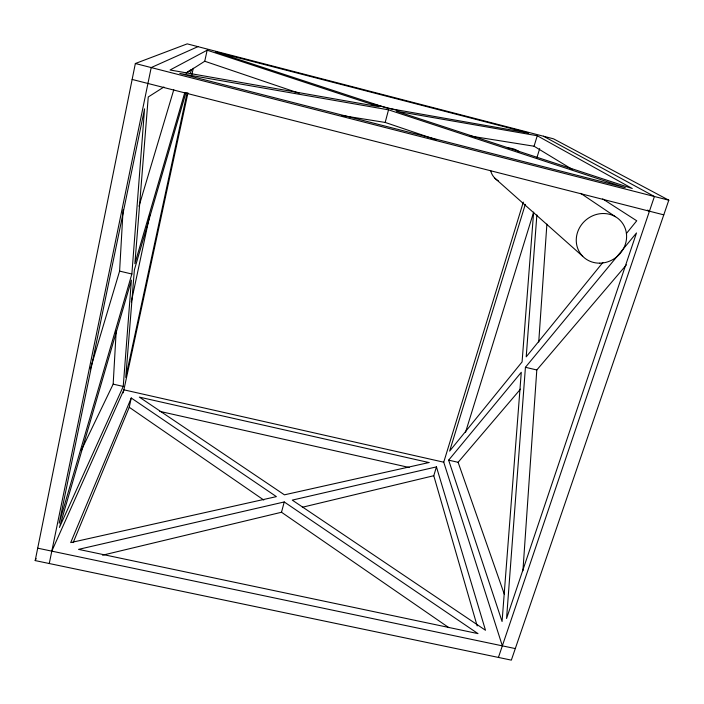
<?xml version="1.0" encoding="UTF-8"?>
<svg xmlns="http://www.w3.org/2000/svg" width="704" height="704" viewBox="0 0 704 704"><rect width="100%" height="100%" fill="white"/><g stroke="black" fill="none" stroke-linecap="round" stroke-linejoin="round"><path stroke-width="1.06" d="M81.286 450.366L113.168 384.146L116.213 330.704M90.402 368.887L119.601 271.11L123.094 209.889M522.922 570.768L536.8 369.978L626.402 264.871M538.736 342.047L546.894 224.11M525.43 367.286L506.563 618.499L636.495 232.954L525.43 367.286L536.8 369.978M536.87 214.922L526.214 356.831L602.888 262.451M123.235 386.426L131.393 280.139L59.453 527.437L123.235 386.426L113.168 384.146M131.868 274.014L144.549 108.838L59.18 523.257L131.868 274.014L119.601 271.11M533.597 212.423L522.078 361.926L449.636 451.097L525.298 204.345M35.2 560.586L135.353 63.51L187.211 43.868L553.511 138.829L668.8 200.191L511.342 660.132L35.2 560.586L36.133 558.598M49.262 563.526L151.202 67.566L197.93 46.649M131.296 301.99L149.846 214.843M187.114 92.77L125.752 377.432L134.376 269.878L185.979 92.488M123.218 392.867L187.95 92.893M191.884 74.668L193.266 68.235M73.163 542.617L129.237 407.264L131.252 398.006L276.399 496.628L70.699 542.599L131.252 398.006M186.234 73.066L204.741 61.239L207.152 50.204L379.104 106.735L170.06 69.986L207.152 50.204M102.564 555.192L281.503 512.257L284.24 501.961L477.99 633.618L78.531 549.366L284.24 501.961M341.924 115.518L385.176 122.434L388.529 109.833L625.328 187.678L179.793 73.471L388.529 109.833M184.756 92.655L134.878 263.692L148.254 96.976L163.909 87.014M190.291 73.647L191.523 69.432L186.006 72.943M138.987 206.219L173.782 89.734M477.162 625.918L433.77 475.719L436.454 466.884L292.266 500.113L485.505 630.274L436.454 466.884M572.361 169.47L534.063 146.221L537.258 135.74L396.484 111.214L632.254 188.514L537.258 135.74M502.339 645.858L443.74 462.202L523.318 202.11M536.8 158.066L539.686 148.623M465.538 432.274L533.65 212.106M498.423 657.43L654.412 196.504L543.479 136.224M51.806 551.144L123.878 389.822L443.74 462.202M626.375 233.543L636.733 220.792L602.694 198.898M448.642 460.161L521.277 372.31L502.075 621.5L448.642 460.161L458.11 462.299L504.266 594.106M458.11 462.299L520.494 389.118M302.35 507.258L433.77 475.719M470.105 136.004L534.063 146.221M37.699 548.178L515.293 648.578M159.782 411.365L409.165 467.482M132.141 79.446L663.784 214.852M135.353 63.51L668.8 200.191M371.281 103.655L398.904 110.783M204.741 61.239L299.086 93.236M385.176 122.434L436.198 139.735M647.557 210.082L649.44 211.2M516.815 150.322L518.646 151.545M580.677 193.327L615.349 216.665M129.237 407.264L263.762 500.025M281.503 512.257L448.862 627.651M494.859 178.2L582.71 256.3M498.37 180.902A17.899 17.028 -47.2 0 1 490.591 170.456M508.156 148.086A17.899 17.028 -47.2 0 1 519.024 151.853M428.947 462.546L284.425 494.833L139.33 397.109L428.947 462.546M528.475 132.994L387.086 108.134L215.389 51.85L528.475 132.994M599.817 263.173A25.951 24.024 -39.8 0 0 623.999 225.676A25.951 24.024 -39.8 0 0 580.474 226.186A25.951 24.024 -39.8 0 0 599.817 263.173"/></g></svg>
